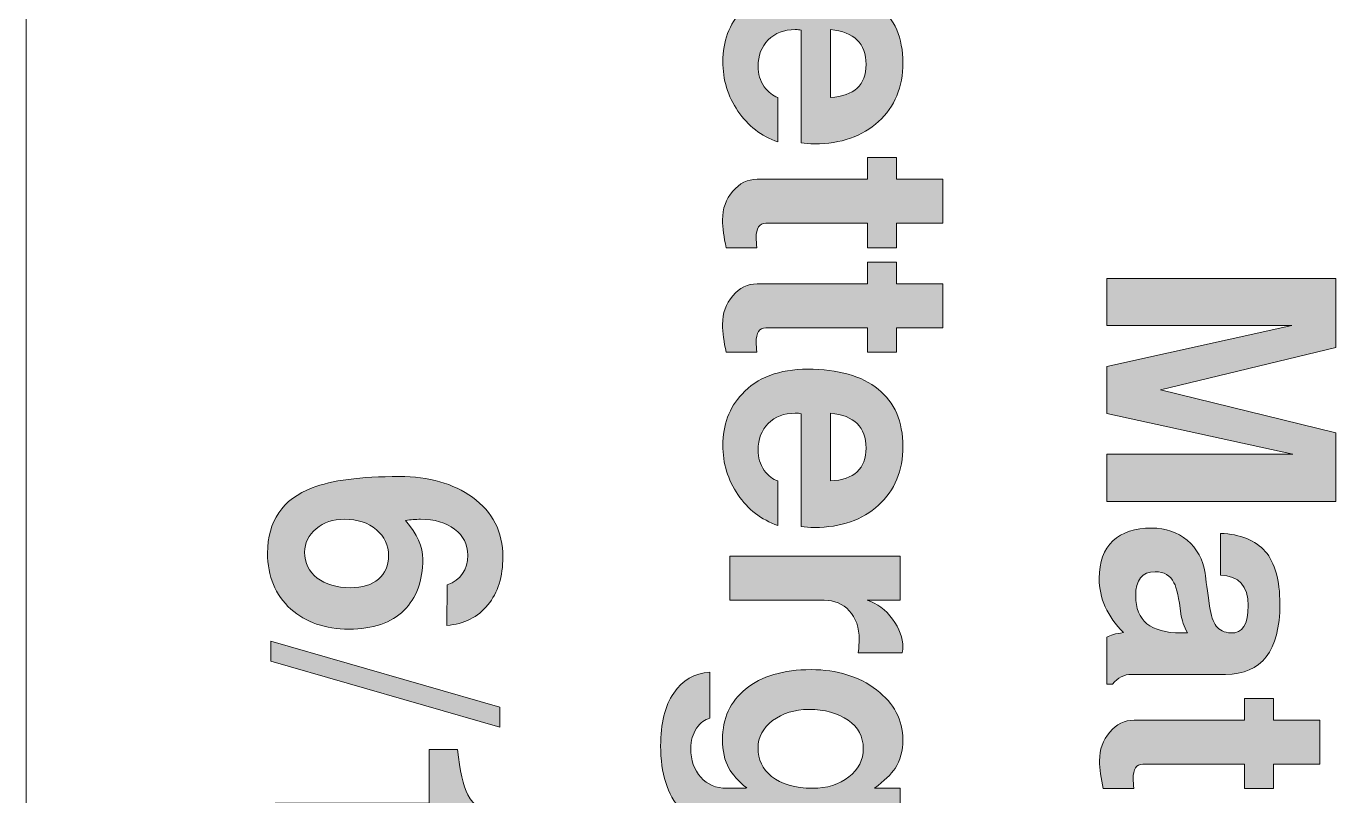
# Model space of a CAD drawing. Header units: inches. Extents: x 0.59 to 9.35, y -3.46 to -0.44.
# Drawn here: x 0.593 to 1.287, y -1.668 to -1.259 of the extents above; entities that cross this region are included whole.
import ezdxf

# ---------------------------------------------------------------- set-up
doc = ezdxf.new("R2010")
doc.units = ezdxf.units.IN
doc.header["$MEASUREMENT"] = 0
doc.layers.add('Layer 1', color=7, linetype='Continuous')

# ---------------------------------------------------------------- blocks, each defined once
blk = doc.blocks.new('block 28')
at = {"layer": 'Layer 1', "color": 7, "lineweight": 5, "true_color": 0xffffff}
blk.add_lwpolyline([(0.59254, -3.44961), (0.59254, -3.17421), (0.59254, -0.441)], dxfattribs=at)
blk = doc.blocks.new('block 26')
at = {"layer": 'Layer 1'}
blk.add_blockref('block 28', (0, 0), dxfattribs=at)
blk = doc.blocks.new('block 47')
at = {"layer": 'Layer 1', "true_color": 0xed1f24}
h = blk.add_hatch(color=240, dxfattribs=at)
h.dxf.hatch_style = 2
edge = h.paths.add_edge_path()
edge.add_spline(control_points=[(1.01078, -1.32136), (1.00811, -1.32136), (1.00572, -1.32119), (1.00361, -1.32086), (1.00361, -1.32086), (1.00361, -1.26102), (1.00361, -1.26102), (1.00294, -1.2608), (1.00189, -1.26069), (1.00045, -1.26069), (0.99455, -1.26069), (0.98981, -1.26251), (0.9862, -1.26613), (0.98258, -1.26977), (0.98078, -1.2745), (0.98078, -1.28034), (0.98078, -1.28419), (0.98189, -1.28777), (0.98411, -1.29107), (0.98622, -1.29405), (0.98861, -1.29592), (0.99128, -1.29669), (0.99128, -1.29669), (0.99128, -1.32035), (0.99128, -1.32035), (0.9825, -1.31724), (0.97544, -1.31177), (0.97011, -1.30393), (0.96478, -1.2961), (0.96211, -1.28735), (0.96211, -1.27769), (0.96211, -1.26691), (0.9655, -1.25785), (0.97228, -1.25052), (0.98039, -1.24174), (0.992, -1.23735), (1.00711, -1.23735), (1.02334, -1.23735), (1.03581, -1.24088), (1.04453, -1.24794), (1.05325, -1.25499), (1.05761, -1.26513), (1.05761, -1.27835), (1.05761, -1.29124), (1.0533, -1.30163), (1.0447, -1.30952), (1.03609, -1.31741), (1.02478, -1.32136), (1.01078, -1.32136)], knot_values=[0, 0, 0, 0, 1, 1, 1, 2, 2, 2, 3, 3, 3, 4, 4, 4, 5, 5, 5, 6, 6, 6, 7, 7, 7, 8, 8, 8, 9, 9, 9, 10, 10, 10, 11, 11, 11, 12, 12, 12, 13, 13, 13, 14, 14, 14, 15, 15, 15, 16, 16, 16, 16], degree=3, periodic=1)
edge = h.paths.add_edge_path()
edge.add_spline(control_points=[(1.01928, -1.29669), (1.03183, -1.29601), (1.03811, -1.29018), (1.03811, -1.2792), (1.03811, -1.26809), (1.03183, -1.26192), (1.01928, -1.26069), (1.01928, -1.26069), (1.01928, -1.29669), (1.01928, -1.29669)], knot_values=[0, 0, 0, 0, 1, 1, 1, 2, 2, 2, 3, 3, 3, 3], degree=3, periodic=1)
h = blk.add_hatch(color=240, dxfattribs=at)
h.dxf.hatch_style = 2
edge = h.paths.add_edge_path()
edge.add_spline(control_points=[(0.96395, -1.37653), (0.96261, -1.37108), (0.96195, -1.36614), (0.96195, -1.36169), (0.96195, -1.3558), (0.96375, -1.35075), (0.96736, -1.34652), (0.97097, -1.3423), (0.97528, -1.34019), (0.98028, -1.34019), (0.98028, -1.34019), (1.03878, -1.34019), (1.03878, -1.34019), (1.03878, -1.34019), (1.03878, -1.32869), (1.03878, -1.32869), (1.03878, -1.32869), (1.05428, -1.32869), (1.05428, -1.32869), (1.05428, -1.32869), (1.05428, -1.34019), (1.05428, -1.34019), (1.05428, -1.34019), (1.07878, -1.34019), (1.07878, -1.34019), (1.07878, -1.34019), (1.07878, -1.36353), (1.07878, -1.36353), (1.07878, -1.36353), (1.05428, -1.36353), (1.05428, -1.36353), (1.05428, -1.36353), (1.05428, -1.37653), (1.05428, -1.37653), (1.05428, -1.37653), (1.03878, -1.37653), (1.03878, -1.37653), (1.03878, -1.37653), (1.03878, -1.36353), (1.03878, -1.36353), (1.03878, -1.36353), (0.98494, -1.36353), (0.98494, -1.36353), (0.9815, -1.36353), (0.97978, -1.36614), (0.97978, -1.37136), (0.97989, -1.37258), (0.98, -1.3743), (0.98012, -1.37653), (0.98012, -1.37653), (0.96395, -1.37653), (0.96395, -1.37653)], knot_values=[0, 0, 0, 0, 1, 1, 1, 2, 2, 2, 3, 3, 3, 4, 4, 4, 5, 5, 5, 6, 6, 6, 7, 7, 7, 8, 8, 8, 9, 9, 9, 10, 10, 10, 11, 11, 11, 12, 12, 12, 13, 13, 13, 14, 14, 14, 15, 15, 15, 16, 16, 16, 17, 17, 17, 17], degree=3, periodic=1)
h = blk.add_hatch(color=240, dxfattribs=at)
h.dxf.hatch_style = 2
edge = h.paths.add_edge_path()
edge.add_spline(control_points=[(0.96395, -1.43202), (0.96261, -1.42657), (0.96195, -1.42163), (0.96195, -1.41719), (0.96195, -1.4113), (0.96375, -1.40624), (0.96736, -1.40202), (0.97097, -1.39779), (0.97528, -1.39568), (0.98028, -1.39568), (0.98028, -1.39568), (1.03878, -1.39568), (1.03878, -1.39568), (1.03878, -1.39568), (1.03878, -1.38419), (1.03878, -1.38419), (1.03878, -1.38419), (1.05428, -1.38419), (1.05428, -1.38419), (1.05428, -1.38419), (1.05428, -1.39568), (1.05428, -1.39568), (1.05428, -1.39568), (1.07878, -1.39568), (1.07878, -1.39568), (1.07878, -1.39568), (1.07878, -1.41902), (1.07878, -1.41902), (1.07878, -1.41902), (1.05428, -1.41902), (1.05428, -1.41902), (1.05428, -1.41902), (1.05428, -1.43202), (1.05428, -1.43202), (1.05428, -1.43202), (1.03878, -1.43202), (1.03878, -1.43202), (1.03878, -1.43202), (1.03878, -1.41902), (1.03878, -1.41902), (1.03878, -1.41902), (0.98494, -1.41902), (0.98494, -1.41902), (0.9815, -1.41902), (0.97978, -1.42163), (0.97978, -1.42685), (0.97989, -1.42807), (0.98, -1.4298), (0.98012, -1.43202), (0.98012, -1.43202), (0.96395, -1.43202), (0.96395, -1.43202)], knot_values=[0, 0, 0, 0, 1, 1, 1, 2, 2, 2, 3, 3, 3, 4, 4, 4, 5, 5, 5, 6, 6, 6, 7, 7, 7, 8, 8, 8, 9, 9, 9, 10, 10, 10, 11, 11, 11, 12, 12, 12, 13, 13, 13, 14, 14, 14, 15, 15, 15, 16, 16, 16, 17, 17, 17, 17], degree=3, periodic=1)
h = blk.add_hatch(color=240, dxfattribs=at)
h.dxf.hatch_style = 2
h.paths.add_polyline_path([(1.16578, -1.51119), (1.16578, -1.48619), (1.26444, -1.48619), (1.16578, -1.46453), (1.16578, -1.43952), (1.26394, -1.41785), (1.16578, -1.41785), (1.16578, -1.39286), (1.28728, -1.39286), (1.28728, -1.42944), (1.19426, -1.45201), (1.28728, -1.47483), (1.28728, -1.51119)])
h = blk.add_hatch(color=240, dxfattribs=at)
h.dxf.hatch_style = 2
edge = h.paths.add_edge_path()
edge.add_spline(control_points=[(1.01078, -1.52502), (1.00811, -1.52502), (1.00572, -1.52485), (1.00361, -1.52452), (1.00361, -1.52452), (1.00361, -1.46469), (1.00361, -1.46469), (1.00294, -1.46446), (1.00189, -1.46436), (1.00045, -1.46436), (0.99455, -1.46436), (0.98981, -1.46617), (0.9862, -1.4698), (0.98258, -1.47344), (0.98078, -1.47817), (0.98078, -1.48401), (0.98078, -1.48786), (0.98189, -1.49143), (0.98411, -1.49474), (0.98622, -1.49771), (0.98861, -1.49959), (0.99128, -1.50035), (0.99128, -1.50035), (0.99128, -1.52402), (0.99128, -1.52402), (0.9825, -1.52091), (0.97544, -1.51544), (0.97011, -1.5076), (0.96478, -1.49977), (0.96211, -1.49102), (0.96211, -1.48136), (0.96211, -1.47057), (0.9655, -1.46152), (0.97228, -1.45419), (0.98039, -1.44541), (0.992, -1.44102), (1.00711, -1.44102), (1.02334, -1.44102), (1.03581, -1.44455), (1.04453, -1.45161), (1.05325, -1.45866), (1.05761, -1.4688), (1.05761, -1.48202), (1.05761, -1.49491), (1.0533, -1.5053), (1.0447, -1.51319), (1.03609, -1.52108), (1.02478, -1.52502), (1.01078, -1.52502)], knot_values=[0, 0, 0, 0, 1, 1, 1, 2, 2, 2, 3, 3, 3, 4, 4, 4, 5, 5, 5, 6, 6, 6, 7, 7, 7, 8, 8, 8, 9, 9, 9, 10, 10, 10, 11, 11, 11, 12, 12, 12, 13, 13, 13, 14, 14, 14, 15, 15, 15, 16, 16, 16, 16], degree=3, periodic=1)
edge = h.paths.add_edge_path()
edge.add_spline(control_points=[(1.01928, -1.50035), (1.03183, -1.49968), (1.03811, -1.49385), (1.03811, -1.48286), (1.03811, -1.47175), (1.03183, -1.46559), (1.01928, -1.46436), (1.01928, -1.46436), (1.01928, -1.50035), (1.01928, -1.50035)], knot_values=[0, 0, 0, 0, 1, 1, 1, 2, 2, 2, 3, 3, 3, 3], degree=3, periodic=1)
h = blk.add_hatch(color=240, dxfattribs=at)
h.dxf.hatch_style = 2
edge = h.paths.add_edge_path()
edge.add_spline(control_points=[(1.16578, -1.60819), (1.16578, -1.60819), (1.16578, -1.58336), (1.16578, -1.58336), (1.16756, -1.58225), (1.1705, -1.58141), (1.17461, -1.58086), (1.16606, -1.5723), (1.16178, -1.56269), (1.16178, -1.55202), (1.16178, -1.54336), (1.1642, -1.53674), (1.16903, -1.53219), (1.17386, -1.52764), (1.18072, -1.52536), (1.18961, -1.52536), (1.19695, -1.52536), (1.20322, -1.52753), (1.20844, -1.53186), (1.21366, -1.53619), (1.21683, -1.54203), (1.21794, -1.54936), (1.21839, -1.5528), (1.21916, -1.55863), (1.22028, -1.56686), (1.22106, -1.57174), (1.22225, -1.57528), (1.22386, -1.57744), (1.22547, -1.57961), (1.22805, -1.5808), (1.23161, -1.58103), (1.23772, -1.58136), (1.24078, -1.57652), (1.24078, -1.56652), (1.24078, -1.55608), (1.23589, -1.55069), (1.22611, -1.55036), (1.22611, -1.55036), (1.22611, -1.52819), (1.22611, -1.52819), (1.23678, -1.52863), (1.2447, -1.53183), (1.24986, -1.53777), (1.25503, -1.54371), (1.25761, -1.55303), (1.25761, -1.56569), (1.25761, -1.59058), (1.248, -1.60303), (1.22878, -1.60303), (1.22878, -1.60303), (1.17895, -1.60303), (1.17895, -1.60303), (1.17506, -1.60303), (1.17166, -1.60474), (1.16878, -1.60819), (1.16878, -1.60819), (1.16578, -1.60819), (1.16578, -1.60819)], knot_values=[0, 0, 0, 0, 1, 1, 1, 2, 2, 2, 3, 3, 3, 4, 4, 4, 5, 5, 5, 6, 6, 6, 7, 7, 7, 8, 8, 8, 9, 9, 9, 10, 10, 10, 11, 11, 11, 12, 12, 12, 13, 13, 13, 14, 14, 14, 15, 15, 15, 16, 16, 16, 17, 17, 17, 18, 18, 18, 19, 19, 19, 19], degree=3, periodic=1)
edge = h.paths.add_edge_path()
edge.add_spline(control_points=[(1.20511, -1.58103), (1.20511, -1.58103), (1.20861, -1.58103), (1.20861, -1.58103), (1.20672, -1.57767), (1.20555, -1.57427), (1.20511, -1.57081), (1.20411, -1.56265), (1.20289, -1.55718), (1.20144, -1.55439), (1.19955, -1.55048), (1.19622, -1.54852), (1.19145, -1.54852), (1.18456, -1.54852), (1.18111, -1.55282), (1.18111, -1.56142), (1.18111, -1.57449), (1.18911, -1.58103), (1.20511, -1.58103)], knot_values=[0, 0, 0, 0, 1, 1, 1, 2, 2, 2, 3, 3, 3, 4, 4, 4, 5, 5, 5, 6, 6, 6, 6], degree=3, periodic=1)
h = blk.add_hatch(color=240, dxfattribs=at)
h.dxf.hatch_style = 2
edge = h.paths.add_edge_path()
edge.add_spline(control_points=[(1.03395, -1.59152), (1.03428, -1.58841), (1.03444, -1.58613), (1.03444, -1.58469), (1.03444, -1.57813), (1.03269, -1.57299), (1.0292, -1.56927), (1.0257, -1.56554), (1.02128, -1.56369), (1.01594, -1.56369), (1.01594, -1.56369), (0.96578, -1.56369), (0.96578, -1.56369), (0.96578, -1.56369), (0.96578, -1.54035), (0.96578, -1.54035), (0.96578, -1.54035), (1.05611, -1.54035), (1.05611, -1.54035), (1.05611, -1.54035), (1.05611, -1.56369), (1.05611, -1.56369), (1.05611, -1.56369), (1.03861, -1.56369), (1.03861, -1.56369), (1.04395, -1.56536), (1.04845, -1.56868), (1.05211, -1.57368), (1.05578, -1.57869), (1.05761, -1.58369), (1.05761, -1.58868), (1.05761, -1.58924), (1.0575, -1.59019), (1.05728, -1.59152), (1.05728, -1.59152), (1.03395, -1.59152), (1.03395, -1.59152)], knot_values=[0, 0, 0, 0, 1, 1, 1, 2, 2, 2, 3, 3, 3, 4, 4, 4, 5, 5, 5, 6, 6, 6, 7, 7, 7, 8, 8, 8, 9, 9, 9, 10, 10, 10, 11, 11, 11, 12, 12, 12, 12], degree=3, periodic=1)
h = blk.add_hatch(color=240, dxfattribs=at)
h.dxf.hatch_style = 2
edge = h.paths.add_edge_path()
edge.add_spline(control_points=[(0.96244, -1.68502), (0.95344, -1.68502), (0.94589, -1.68163), (0.93978, -1.67485), (0.93267, -1.66697), (0.92911, -1.65569), (0.92911, -1.64102), (0.92911, -1.62913), (0.93142, -1.61977), (0.93603, -1.61294), (0.94064, -1.6061), (0.94706, -1.60241), (0.95528, -1.60185), (0.95528, -1.60185), (0.95528, -1.62632), (0.95528, -1.62632), (0.95261, -1.62688), (0.95026, -1.62866), (0.94819, -1.63168), (0.94614, -1.6347), (0.94512, -1.63827), (0.94512, -1.6424), (0.94512, -1.64866), (0.94687, -1.65374), (0.95036, -1.65765), (0.95386, -1.66157), (0.9585, -1.66352), (0.96428, -1.66352), (0.97028, -1.66352), (0.97378, -1.66346), (0.97478, -1.66335), (0.97022, -1.65967), (0.96705, -1.65614), (0.96528, -1.6528), (0.96306, -1.64878), (0.96195, -1.64369), (0.96195, -1.63755), (0.96195, -1.62638), (0.966, -1.61749), (0.97411, -1.61091), (0.98256, -1.60398), (0.99417, -1.60052), (1.00895, -1.60052), (1.02273, -1.60052), (1.03428, -1.60409), (1.04361, -1.61124), (1.05294, -1.61839), (1.05761, -1.62722), (1.05761, -1.63772), (1.05761, -1.64364), (1.05622, -1.64872), (1.05345, -1.65297), (1.05134, -1.65609), (1.04772, -1.65961), (1.04262, -1.66352), (1.04262, -1.66352), (1.05611, -1.66352), (1.05611, -1.66352), (1.05611, -1.66352), (1.05611, -1.68502), (1.05611, -1.68502), (1.05611, -1.68502), (0.96244, -1.68502), (0.96244, -1.68502)], knot_values=[0, 0, 0, 0, 1, 1, 1, 2, 2, 2, 3, 3, 3, 4, 4, 4, 5, 5, 5, 6, 6, 6, 7, 7, 7, 8, 8, 8, 9, 9, 9, 10, 10, 10, 11, 11, 11, 12, 12, 12, 13, 13, 13, 14, 14, 14, 15, 15, 15, 16, 16, 16, 17, 17, 17, 18, 18, 18, 19, 19, 19, 20, 20, 20, 21, 21, 21, 21], degree=3, periodic=1)
edge = h.paths.add_edge_path()
edge.add_spline(control_points=[(1.00961, -1.66352), (1.01739, -1.66352), (1.02384, -1.66152), (1.02894, -1.65752), (1.03406, -1.65352), (1.03661, -1.64846), (1.03661, -1.64235), (1.03661, -1.63613), (1.03392, -1.63113), (1.02853, -1.62735), (1.02314, -1.62358), (1.01622, -1.62168), (1.00778, -1.62168), (1.00012, -1.62168), (0.99369, -1.62366), (0.98853, -1.6276), (0.98336, -1.63154), (0.98078, -1.63635), (0.98078, -1.64202), (0.98078, -1.64824), (0.98317, -1.65329), (0.98795, -1.65719), (0.99317, -1.6614), (1.00039, -1.66352), (1.00961, -1.66352)], knot_values=[0, 0, 0, 0, 1, 1, 1, 2, 2, 2, 3, 3, 3, 4, 4, 4, 5, 5, 5, 6, 6, 6, 7, 7, 7, 8, 8, 8, 8], degree=3, periodic=1)
h = blk.add_hatch(color=240, dxfattribs=at)
h.dxf.hatch_style = 2
edge = h.paths.add_edge_path()
edge.add_spline(control_points=[(1.16395, -1.66369), (1.16261, -1.65824), (1.16195, -1.6533), (1.16195, -1.64886), (1.16195, -1.64296), (1.16375, -1.63791), (1.16736, -1.63369), (1.17097, -1.62946), (1.17528, -1.62735), (1.18028, -1.62735), (1.18028, -1.62735), (1.23878, -1.62735), (1.23878, -1.62735), (1.23878, -1.62735), (1.23878, -1.61586), (1.23878, -1.61586), (1.23878, -1.61586), (1.25428, -1.61586), (1.25428, -1.61586), (1.25428, -1.61586), (1.25428, -1.62735), (1.25428, -1.62735), (1.25428, -1.62735), (1.27878, -1.62735), (1.27878, -1.62735), (1.27878, -1.62735), (1.27878, -1.65069), (1.27878, -1.65069), (1.27878, -1.65069), (1.25428, -1.65069), (1.25428, -1.65069), (1.25428, -1.65069), (1.25428, -1.66369), (1.25428, -1.66369), (1.25428, -1.66369), (1.23878, -1.66369), (1.23878, -1.66369), (1.23878, -1.66369), (1.23878, -1.65069), (1.23878, -1.65069), (1.23878, -1.65069), (1.18494, -1.65069), (1.18494, -1.65069), (1.1815, -1.65069), (1.17978, -1.6533), (1.17978, -1.65852), (1.17989, -1.65974), (1.18, -1.66147), (1.18011, -1.66369), (1.18011, -1.66369), (1.16395, -1.66369), (1.16395, -1.66369)], knot_values=[0, 0, 0, 0, 1, 1, 1, 2, 2, 2, 3, 3, 3, 4, 4, 4, 5, 5, 5, 6, 6, 6, 7, 7, 7, 8, 8, 8, 9, 9, 9, 10, 10, 10, 11, 11, 11, 12, 12, 12, 13, 13, 13, 14, 14, 14, 15, 15, 15, 16, 16, 16, 17, 17, 17, 17], degree=3, periodic=1)
at = {"layer": 'Layer 1', "lineweight": 0}
blk.add_lwpolyline([(1.16578, -1.51119), (1.16578, -1.48619), (1.26444, -1.48619), (1.16578, -1.46453), (1.16578, -1.43952), (1.26394, -1.41785), (1.16578, -1.41785), (1.16578, -1.39286), (1.28728, -1.39286), (1.28728, -1.42944), (1.19426, -1.45201), (1.28728, -1.47483), (1.28728, -1.51119), (1.16578, -1.51119)], dxfattribs=at)
for points, knots in [([(1.01078, -1.32136), (1.00811, -1.32136), (1.00572, -1.32119), (1.00361, -1.32086), (1.00361, -1.32086), (1.00361, -1.26102), (1.00361, -1.26102), (1.00294, -1.2608), (1.00189, -1.26069), (1.00045, -1.26069), (0.99455, -1.26069), (0.98981, -1.26251), (0.9862, -1.26613), (0.98258, -1.26977), (0.98078, -1.2745), (0.98078, -1.28034), (0.98078, -1.28419), (0.98189, -1.28777), (0.98411, -1.29107), (0.98622, -1.29405), (0.98861, -1.29592), (0.99128, -1.29669), (0.99128, -1.29669), (0.99128, -1.32035), (0.99128, -1.32035), (0.9825, -1.31724), (0.97544, -1.31177), (0.97011, -1.30393), (0.96478, -1.2961), (0.96211, -1.28735), (0.96211, -1.27769), (0.96211, -1.26691), (0.9655, -1.25785), (0.97228, -1.25052), (0.98039, -1.24174), (0.992, -1.23735), (1.00711, -1.23735), (1.02334, -1.23735), (1.03581, -1.24088), (1.04453, -1.24794), (1.05325, -1.25499), (1.05761, -1.26513), (1.05761, -1.27835), (1.05761, -1.29124), (1.0533, -1.30163), (1.0447, -1.30952), (1.03609, -1.31741), (1.02478, -1.32136), (1.01078, -1.32136)], [0, 0, 0, 0, 1, 1, 1, 2, 2, 2, 3, 3, 3, 4, 4, 4, 5, 5, 5, 6, 6, 6, 7, 7, 7, 8, 8, 8, 9, 9, 9, 10, 10, 10, 11, 11, 11, 12, 12, 12, 13, 13, 13, 14, 14, 14, 15, 15, 15, 16, 16, 16, 16]), ([(1.01928, -1.29669), (1.03183, -1.29601), (1.03811, -1.29018), (1.03811, -1.2792), (1.03811, -1.26809), (1.03183, -1.26192), (1.01928, -1.26069), (1.01928, -1.26069), (1.01928, -1.29669), (1.01928, -1.29669)], [0, 0, 0, 0, 1, 1, 1, 2, 2, 2, 3, 3, 3, 3]), ([(0.96395, -1.37653), (0.96261, -1.37108), (0.96195, -1.36614), (0.96195, -1.36169), (0.96195, -1.3558), (0.96375, -1.35075), (0.96736, -1.34652), (0.97097, -1.3423), (0.97528, -1.34019), (0.98028, -1.34019), (0.98028, -1.34019), (1.03878, -1.34019), (1.03878, -1.34019), (1.03878, -1.34019), (1.03878, -1.32869), (1.03878, -1.32869), (1.03878, -1.32869), (1.05428, -1.32869), (1.05428, -1.32869), (1.05428, -1.32869), (1.05428, -1.34019), (1.05428, -1.34019), (1.05428, -1.34019), (1.07878, -1.34019), (1.07878, -1.34019), (1.07878, -1.34019), (1.07878, -1.36353), (1.07878, -1.36353), (1.07878, -1.36353), (1.05428, -1.36353), (1.05428, -1.36353), (1.05428, -1.36353), (1.05428, -1.37653), (1.05428, -1.37653), (1.05428, -1.37653), (1.03878, -1.37653), (1.03878, -1.37653), (1.03878, -1.37653), (1.03878, -1.36353), (1.03878, -1.36353), (1.03878, -1.36353), (0.98494, -1.36353), (0.98494, -1.36353), (0.9815, -1.36353), (0.97978, -1.36614), (0.97978, -1.37136), (0.97989, -1.37258), (0.98, -1.3743), (0.98012, -1.37653), (0.98012, -1.37653), (0.96395, -1.37653), (0.96395, -1.37653)], [0, 0, 0, 0, 1, 1, 1, 2, 2, 2, 3, 3, 3, 4, 4, 4, 5, 5, 5, 6, 6, 6, 7, 7, 7, 8, 8, 8, 9, 9, 9, 10, 10, 10, 11, 11, 11, 12, 12, 12, 13, 13, 13, 14, 14, 14, 15, 15, 15, 16, 16, 16, 17, 17, 17, 17]), ([(0.96395, -1.43202), (0.96261, -1.42657), (0.96195, -1.42163), (0.96195, -1.41719), (0.96195, -1.4113), (0.96375, -1.40624), (0.96736, -1.40202), (0.97097, -1.39779), (0.97528, -1.39568), (0.98028, -1.39568), (0.98028, -1.39568), (1.03878, -1.39568), (1.03878, -1.39568), (1.03878, -1.39568), (1.03878, -1.38419), (1.03878, -1.38419), (1.03878, -1.38419), (1.05428, -1.38419), (1.05428, -1.38419), (1.05428, -1.38419), (1.05428, -1.39568), (1.05428, -1.39568), (1.05428, -1.39568), (1.07878, -1.39568), (1.07878, -1.39568), (1.07878, -1.39568), (1.07878, -1.41902), (1.07878, -1.41902), (1.07878, -1.41902), (1.05428, -1.41902), (1.05428, -1.41902), (1.05428, -1.41902), (1.05428, -1.43202), (1.05428, -1.43202), (1.05428, -1.43202), (1.03878, -1.43202), (1.03878, -1.43202), (1.03878, -1.43202), (1.03878, -1.41902), (1.03878, -1.41902), (1.03878, -1.41902), (0.98494, -1.41902), (0.98494, -1.41902), (0.9815, -1.41902), (0.97978, -1.42163), (0.97978, -1.42685), (0.97989, -1.42807), (0.98, -1.4298), (0.98012, -1.43202), (0.98012, -1.43202), (0.96395, -1.43202), (0.96395, -1.43202)], [0, 0, 0, 0, 1, 1, 1, 2, 2, 2, 3, 3, 3, 4, 4, 4, 5, 5, 5, 6, 6, 6, 7, 7, 7, 8, 8, 8, 9, 9, 9, 10, 10, 10, 11, 11, 11, 12, 12, 12, 13, 13, 13, 14, 14, 14, 15, 15, 15, 16, 16, 16, 17, 17, 17, 17]), ([(1.01078, -1.52502), (1.00811, -1.52502), (1.00572, -1.52485), (1.00361, -1.52452), (1.00361, -1.52452), (1.00361, -1.46469), (1.00361, -1.46469), (1.00294, -1.46446), (1.00189, -1.46436), (1.00045, -1.46436), (0.99455, -1.46436), (0.98981, -1.46617), (0.9862, -1.4698), (0.98258, -1.47344), (0.98078, -1.47817), (0.98078, -1.48401), (0.98078, -1.48786), (0.98189, -1.49143), (0.98411, -1.49474), (0.98622, -1.49771), (0.98861, -1.49959), (0.99128, -1.50035), (0.99128, -1.50035), (0.99128, -1.52402), (0.99128, -1.52402), (0.9825, -1.52091), (0.97544, -1.51544), (0.97011, -1.5076), (0.96478, -1.49977), (0.96211, -1.49102), (0.96211, -1.48136), (0.96211, -1.47057), (0.9655, -1.46152), (0.97228, -1.45419), (0.98039, -1.44541), (0.992, -1.44102), (1.00711, -1.44102), (1.02334, -1.44102), (1.03581, -1.44455), (1.04453, -1.45161), (1.05325, -1.45866), (1.05761, -1.4688), (1.05761, -1.48202), (1.05761, -1.49491), (1.0533, -1.5053), (1.0447, -1.51319), (1.03609, -1.52108), (1.02478, -1.52502), (1.01078, -1.52502)], [0, 0, 0, 0, 1, 1, 1, 2, 2, 2, 3, 3, 3, 4, 4, 4, 5, 5, 5, 6, 6, 6, 7, 7, 7, 8, 8, 8, 9, 9, 9, 10, 10, 10, 11, 11, 11, 12, 12, 12, 13, 13, 13, 14, 14, 14, 15, 15, 15, 16, 16, 16, 16]), ([(1.01928, -1.50035), (1.03183, -1.49968), (1.03811, -1.49385), (1.03811, -1.48286), (1.03811, -1.47175), (1.03183, -1.46559), (1.01928, -1.46436), (1.01928, -1.46436), (1.01928, -1.50035), (1.01928, -1.50035)], [0, 0, 0, 0, 1, 1, 1, 2, 2, 2, 3, 3, 3, 3]), ([(1.16578, -1.60819), (1.16578, -1.60819), (1.16578, -1.58336), (1.16578, -1.58336), (1.16756, -1.58225), (1.1705, -1.58141), (1.17461, -1.58086), (1.16606, -1.5723), (1.16178, -1.56269), (1.16178, -1.55202), (1.16178, -1.54336), (1.1642, -1.53674), (1.16903, -1.53219), (1.17386, -1.52764), (1.18072, -1.52536), (1.18961, -1.52536), (1.19695, -1.52536), (1.20322, -1.52753), (1.20844, -1.53186), (1.21366, -1.53619), (1.21683, -1.54203), (1.21794, -1.54936), (1.21839, -1.5528), (1.21916, -1.55863), (1.22028, -1.56686), (1.22106, -1.57174), (1.22225, -1.57528), (1.22386, -1.57744), (1.22547, -1.57961), (1.22805, -1.5808), (1.23161, -1.58103), (1.23772, -1.58136), (1.24078, -1.57652), (1.24078, -1.56652), (1.24078, -1.55608), (1.23589, -1.55069), (1.22611, -1.55036), (1.22611, -1.55036), (1.22611, -1.52819), (1.22611, -1.52819), (1.23678, -1.52863), (1.2447, -1.53183), (1.24986, -1.53777), (1.25503, -1.54371), (1.25761, -1.55303), (1.25761, -1.56569), (1.25761, -1.59058), (1.248, -1.60303), (1.22878, -1.60303), (1.22878, -1.60303), (1.17895, -1.60303), (1.17895, -1.60303), (1.17506, -1.60303), (1.17166, -1.60474), (1.16878, -1.60819), (1.16878, -1.60819), (1.16578, -1.60819), (1.16578, -1.60819)], [0, 0, 0, 0, 1, 1, 1, 2, 2, 2, 3, 3, 3, 4, 4, 4, 5, 5, 5, 6, 6, 6, 7, 7, 7, 8, 8, 8, 9, 9, 9, 10, 10, 10, 11, 11, 11, 12, 12, 12, 13, 13, 13, 14, 14, 14, 15, 15, 15, 16, 16, 16, 17, 17, 17, 18, 18, 18, 19, 19, 19, 19]), ([(1.03395, -1.59152), (1.03428, -1.58841), (1.03444, -1.58613), (1.03444, -1.58469), (1.03444, -1.57813), (1.03269, -1.57299), (1.0292, -1.56927), (1.0257, -1.56554), (1.02128, -1.56369), (1.01594, -1.56369), (1.01594, -1.56369), (0.96578, -1.56369), (0.96578, -1.56369), (0.96578, -1.56369), (0.96578, -1.54035), (0.96578, -1.54035), (0.96578, -1.54035), (1.05611, -1.54035), (1.05611, -1.54035), (1.05611, -1.54035), (1.05611, -1.56369), (1.05611, -1.56369), (1.05611, -1.56369), (1.03861, -1.56369), (1.03861, -1.56369), (1.04395, -1.56536), (1.04845, -1.56868), (1.05211, -1.57368), (1.05578, -1.57869), (1.05761, -1.58369), (1.05761, -1.58868), (1.05761, -1.58924), (1.0575, -1.59019), (1.05728, -1.59152), (1.05728, -1.59152), (1.03395, -1.59152), (1.03395, -1.59152)], [0, 0, 0, 0, 1, 1, 1, 2, 2, 2, 3, 3, 3, 4, 4, 4, 5, 5, 5, 6, 6, 6, 7, 7, 7, 8, 8, 8, 9, 9, 9, 10, 10, 10, 11, 11, 11, 12, 12, 12, 12]), ([(1.20511, -1.58103), (1.20511, -1.58103), (1.20861, -1.58103), (1.20861, -1.58103), (1.20672, -1.57767), (1.20555, -1.57427), (1.20511, -1.57081), (1.20411, -1.56265), (1.20289, -1.55718), (1.20144, -1.55439), (1.19955, -1.55048), (1.19622, -1.54852), (1.19145, -1.54852), (1.18456, -1.54852), (1.18111, -1.55282), (1.18111, -1.56142), (1.18111, -1.57449), (1.18911, -1.58103), (1.20511, -1.58103)], [0, 0, 0, 0, 1, 1, 1, 2, 2, 2, 3, 3, 3, 4, 4, 4, 5, 5, 5, 6, 6, 6, 6]), ([(0.96244, -1.68502), (0.95344, -1.68502), (0.94589, -1.68163), (0.93978, -1.67485), (0.93267, -1.66697), (0.92911, -1.65569), (0.92911, -1.64102), (0.92911, -1.62913), (0.93142, -1.61977), (0.93603, -1.61294), (0.94064, -1.6061), (0.94706, -1.60241), (0.95528, -1.60185), (0.95528, -1.60185), (0.95528, -1.62632), (0.95528, -1.62632), (0.95261, -1.62688), (0.95026, -1.62866), (0.94819, -1.63168), (0.94614, -1.6347), (0.94512, -1.63827), (0.94512, -1.6424), (0.94512, -1.64866), (0.94687, -1.65374), (0.95036, -1.65765), (0.95386, -1.66157), (0.9585, -1.66352), (0.96428, -1.66352), (0.97028, -1.66352), (0.97378, -1.66346), (0.97478, -1.66335), (0.97022, -1.65967), (0.96705, -1.65614), (0.96528, -1.6528), (0.96306, -1.64878), (0.96195, -1.64369), (0.96195, -1.63755), (0.96195, -1.62638), (0.966, -1.61749), (0.97411, -1.61091), (0.98256, -1.60398), (0.99417, -1.60052), (1.00895, -1.60052), (1.02273, -1.60052), (1.03428, -1.60409), (1.04361, -1.61124), (1.05294, -1.61839), (1.05761, -1.62722), (1.05761, -1.63772), (1.05761, -1.64364), (1.05622, -1.64872), (1.05345, -1.65297), (1.05134, -1.65609), (1.04772, -1.65961), (1.04262, -1.66352), (1.04262, -1.66352), (1.05611, -1.66352), (1.05611, -1.66352), (1.05611, -1.66352), (1.05611, -1.68502), (1.05611, -1.68502), (1.05611, -1.68502), (0.96244, -1.68502), (0.96244, -1.68502)], [0, 0, 0, 0, 1, 1, 1, 2, 2, 2, 3, 3, 3, 4, 4, 4, 5, 5, 5, 6, 6, 6, 7, 7, 7, 8, 8, 8, 9, 9, 9, 10, 10, 10, 11, 11, 11, 12, 12, 12, 13, 13, 13, 14, 14, 14, 15, 15, 15, 16, 16, 16, 17, 17, 17, 18, 18, 18, 19, 19, 19, 20, 20, 20, 21, 21, 21, 21]), ([(1.16395, -1.66369), (1.16261, -1.65824), (1.16195, -1.6533), (1.16195, -1.64886), (1.16195, -1.64296), (1.16375, -1.63791), (1.16736, -1.63369), (1.17097, -1.62946), (1.17528, -1.62735), (1.18028, -1.62735), (1.18028, -1.62735), (1.23878, -1.62735), (1.23878, -1.62735), (1.23878, -1.62735), (1.23878, -1.61586), (1.23878, -1.61586), (1.23878, -1.61586), (1.25428, -1.61586), (1.25428, -1.61586), (1.25428, -1.61586), (1.25428, -1.62735), (1.25428, -1.62735), (1.25428, -1.62735), (1.27878, -1.62735), (1.27878, -1.62735), (1.27878, -1.62735), (1.27878, -1.65069), (1.27878, -1.65069), (1.27878, -1.65069), (1.25428, -1.65069), (1.25428, -1.65069), (1.25428, -1.65069), (1.25428, -1.66369), (1.25428, -1.66369), (1.25428, -1.66369), (1.23878, -1.66369), (1.23878, -1.66369), (1.23878, -1.66369), (1.23878, -1.65069), (1.23878, -1.65069), (1.23878, -1.65069), (1.18494, -1.65069), (1.18494, -1.65069), (1.1815, -1.65069), (1.17978, -1.6533), (1.17978, -1.65852), (1.17989, -1.65974), (1.18, -1.66147), (1.18011, -1.66369), (1.18011, -1.66369), (1.16395, -1.66369), (1.16395, -1.66369)], [0, 0, 0, 0, 1, 1, 1, 2, 2, 2, 3, 3, 3, 4, 4, 4, 5, 5, 5, 6, 6, 6, 7, 7, 7, 8, 8, 8, 9, 9, 9, 10, 10, 10, 11, 11, 11, 12, 12, 12, 13, 13, 13, 14, 14, 14, 15, 15, 15, 16, 16, 16, 17, 17, 17, 17]), ([(1.00961, -1.66352), (1.01739, -1.66352), (1.02384, -1.66152), (1.02894, -1.65752), (1.03406, -1.65352), (1.03661, -1.64846), (1.03661, -1.64235), (1.03661, -1.63613), (1.03392, -1.63113), (1.02853, -1.62735), (1.02314, -1.62358), (1.01622, -1.62168), (1.00778, -1.62168), (1.00012, -1.62168), (0.99369, -1.62366), (0.98853, -1.6276), (0.98336, -1.63154), (0.98078, -1.63635), (0.98078, -1.64202), (0.98078, -1.64824), (0.98317, -1.65329), (0.98795, -1.65719), (0.99317, -1.6614), (1.00039, -1.66352), (1.00961, -1.66352)], [0, 0, 0, 0, 1, 1, 1, 2, 2, 2, 3, 3, 3, 4, 4, 4, 5, 5, 5, 6, 6, 6, 7, 7, 7, 8, 8, 8, 8])]:
    blk.add_open_spline(points, degree=3, knots=knots, dxfattribs=at)
blk = doc.blocks.new('block 49')
at = {"layer": 'Layer 1', "true_color": 0xed1f24}
h = blk.add_hatch(color=240, dxfattribs=at)
h.dxf.hatch_style = 2
edge = h.paths.add_edge_path()
edge.add_spline(control_points=[(0.76375, -1.57901), (0.7512, -1.57901), (0.74092, -1.57545), (0.73292, -1.56835), (0.7247, -1.5609), (0.72059, -1.55101), (0.72059, -1.53868), (0.72059, -1.52168), (0.72847, -1.51013), (0.74426, -1.50401), (0.75448, -1.50001), (0.76986, -1.49801), (0.79043, -1.49801), (0.8062, -1.49801), (0.81915, -1.50168), (0.82926, -1.50901), (0.84003, -1.51679), (0.84543, -1.52734), (0.84543, -1.54068), (0.84543, -1.55112), (0.84277, -1.55962), (0.83746, -1.56618), (0.83215, -1.57273), (0.82492, -1.57635), (0.81576, -1.57701), (0.81576, -1.57701), (0.81592, -1.55551), (0.81592, -1.55551), (0.82314, -1.55285), (0.82676, -1.54757), (0.82676, -1.53968), (0.82676, -1.53401), (0.82445, -1.52943), (0.81984, -1.52593), (0.81523, -1.52243), (0.8092, -1.52068), (0.80176, -1.52068), (0.7992, -1.52068), (0.79653, -1.5209), (0.79376, -1.52135), (0.79987, -1.52846), (0.80292, -1.53529), (0.80292, -1.54184), (0.80292, -1.5534), (0.79959, -1.56249), (0.79292, -1.5691), (0.78625, -1.5757), (0.77653, -1.57901), (0.76375, -1.57901)], knot_values=[0, 0, 0, 0, 1, 1, 1, 2, 2, 2, 3, 3, 3, 4, 4, 4, 5, 5, 5, 6, 6, 6, 7, 7, 7, 8, 8, 8, 9, 9, 9, 10, 10, 10, 11, 11, 11, 12, 12, 12, 13, 13, 13, 14, 14, 14, 15, 15, 15, 16, 16, 16, 16], degree=3, periodic=1)
edge = h.paths.add_edge_path()
edge.add_spline(control_points=[(0.76442, -1.55701), (0.77087, -1.55701), (0.77587, -1.55549), (0.77943, -1.55247), (0.78298, -1.54945), (0.78476, -1.54529), (0.78476, -1.54001), (0.78476, -1.5345), (0.78261, -1.5299), (0.77834, -1.52621), (0.77406, -1.52252), (0.76836, -1.52068), (0.76126, -1.52068), (0.75536, -1.52068), (0.75039, -1.52236), (0.74634, -1.52572), (0.74228, -1.52907), (0.74025, -1.53323), (0.74025, -1.53819), (0.74025, -1.54391), (0.74248, -1.54848), (0.74692, -1.55189), (0.75136, -1.5553), (0.7572, -1.55701), (0.76442, -1.55701)], knot_values=[0, 0, 0, 0, 1, 1, 1, 2, 2, 2, 3, 3, 3, 4, 4, 4, 5, 5, 5, 6, 6, 6, 7, 7, 7, 8, 8, 8, 8], degree=3, periodic=1)
h = blk.add_hatch(color=240, dxfattribs=at)
h.dxf.hatch_style = 2
h.paths.add_polyline_path([(0.84376, -1.63101), (0.72226, -1.59602), (0.72226, -1.58544), (0.84376, -1.62044)])
h = blk.add_hatch(color=240, dxfattribs=at)
h.dxf.hatch_style = 2
edge = h.paths.add_edge_path()
edge.add_spline(control_points=[(0.72459, -1.69468), (0.72459, -1.69468), (0.72459, -1.67135), (0.72459, -1.67135), (0.72459, -1.67135), (0.80625, -1.67135), (0.80625, -1.67135), (0.80625, -1.67135), (0.80625, -1.64301), (0.80625, -1.64301), (0.80625, -1.64301), (0.82142, -1.64301), (0.82142, -1.64301), (0.82253, -1.65423), (0.82431, -1.66223), (0.82676, -1.66701), (0.82975, -1.67257), (0.83509, -1.67685), (0.84275, -1.67984), (0.84275, -1.67984), (0.84275, -1.69468), (0.84275, -1.69468), (0.84275, -1.69468), (0.72459, -1.69468), (0.72459, -1.69468)], knot_values=[0, 0, 0, 0, 1, 1, 1, 2, 2, 2, 3, 3, 3, 4, 4, 4, 5, 5, 5, 6, 6, 6, 7, 7, 7, 8, 8, 8, 8], degree=3, periodic=1)
h = blk.add_hatch(color=240, dxfattribs=at)
h.dxf.hatch_style = 2
edge = h.paths.add_edge_path()
edge.add_spline(control_points=[(0.82492, -1.81218), (0.80026, -1.79241), (0.77748, -1.7799), (0.75659, -1.77469), (0.74814, -1.77257), (0.73747, -1.7709), (0.72459, -1.76968), (0.72459, -1.76968), (0.72459, -1.74585), (0.72459, -1.74585), (0.74903, -1.74996), (0.76684, -1.75449), (0.77801, -1.75943), (0.78917, -1.76438), (0.80376, -1.77368), (0.82176, -1.78735), (0.82176, -1.78735), (0.82176, -1.72902), (0.82176, -1.72902), (0.82176, -1.72902), (0.84275, -1.72902), (0.84275, -1.72902), (0.84275, -1.72902), (0.84275, -1.81218), (0.84275, -1.81218), (0.84275, -1.81218), (0.82492, -1.81218), (0.82492, -1.81218)], knot_values=[0, 0, 0, 0, 1, 1, 1, 2, 2, 2, 3, 3, 3, 4, 4, 4, 5, 5, 5, 6, 6, 6, 7, 7, 7, 8, 8, 8, 9, 9, 9, 9], degree=3, periodic=1)
h = blk.add_hatch(color=240, dxfattribs=at)
h.dxf.hatch_style = 2
h.paths.add_polyline_path([(0.84376, -1.86268), (0.72226, -1.82768), (0.72226, -1.8171), (0.84376, -1.85211)])
h = blk.add_hatch(color=240, dxfattribs=at)
h.dxf.hatch_style = 2
edge = h.paths.add_edge_path()
edge.add_spline(control_points=[(0.72459, -1.92634), (0.72459, -1.92634), (0.72459, -1.90302), (0.72459, -1.90302), (0.72459, -1.90302), (0.80625, -1.90302), (0.80625, -1.90302), (0.80625, -1.90302), (0.80625, -1.87468), (0.80625, -1.87468), (0.80625, -1.87468), (0.82142, -1.87468), (0.82142, -1.87468), (0.82253, -1.8859), (0.82431, -1.8939), (0.82676, -1.89868), (0.82975, -1.90424), (0.83509, -1.90852), (0.84275, -1.91151), (0.84275, -1.91151), (0.84275, -1.92634), (0.84275, -1.92634), (0.84275, -1.92634), (0.72459, -1.92634), (0.72459, -1.92634)], knot_values=[0, 0, 0, 0, 1, 1, 1, 2, 2, 2, 3, 3, 3, 4, 4, 4, 5, 5, 5, 6, 6, 6, 7, 7, 7, 8, 8, 8, 8], degree=3, periodic=1)
h = blk.add_hatch(color=240, dxfattribs=at)
h.dxf.hatch_style = 2
h.paths.add_polyline_path([(0.75059, -2.04301), (0.75059, -2.03068), (0.72459, -2.03068), (0.72459, -2.00734), (0.75059, -2.00734), (0.75059, -1.96001), (0.77042, -1.96001), (0.84275, -2.00351), (0.84275, -2.03068), (0.76992, -2.03068), (0.76992, -2.04301)])
h.paths.add_polyline_path([(0.76992, -2.00734), (0.81938, -2.00734), (0.76992, -1.97663)])
at = {"layer": 'Layer 1', "lineweight": 0}
for points in [[(0.84376, -1.63101), (0.72226, -1.59602), (0.72226, -1.58544), (0.84376, -1.62044), (0.84376, -1.63101)], [(0.84376, -1.86268), (0.72226, -1.82768), (0.72226, -1.8171), (0.84376, -1.85211), (0.84376, -1.86268)], [(0.75059, -2.04301), (0.75059, -2.03068), (0.72459, -2.03068), (0.72459, -2.00734), (0.75059, -2.00734), (0.75059, -1.96001), (0.77042, -1.96001), (0.84275, -2.00351), (0.84275, -2.03068), (0.76992, -2.03068), (0.76992, -2.04301), (0.75059, -2.04301)], [(0.76992, -2.00734), (0.81938, -2.00734), (0.76992, -1.97663), (0.76992, -2.00734)]]:
    blk.add_lwpolyline(points, dxfattribs=at)
for points, knots in [([(0.76375, -1.57901), (0.7512, -1.57901), (0.74092, -1.57545), (0.73292, -1.56835), (0.7247, -1.5609), (0.72059, -1.55101), (0.72059, -1.53868), (0.72059, -1.52168), (0.72847, -1.51013), (0.74426, -1.50401), (0.75448, -1.50001), (0.76986, -1.49801), (0.79043, -1.49801), (0.8062, -1.49801), (0.81915, -1.50168), (0.82926, -1.50901), (0.84003, -1.51679), (0.84543, -1.52734), (0.84543, -1.54068), (0.84543, -1.55112), (0.84277, -1.55962), (0.83746, -1.56618), (0.83215, -1.57273), (0.82492, -1.57635), (0.81576, -1.57701), (0.81576, -1.57701), (0.81592, -1.55551), (0.81592, -1.55551), (0.82314, -1.55285), (0.82676, -1.54757), (0.82676, -1.53968), (0.82676, -1.53401), (0.82445, -1.52943), (0.81984, -1.52593), (0.81523, -1.52243), (0.8092, -1.52068), (0.80176, -1.52068), (0.7992, -1.52068), (0.79653, -1.5209), (0.79376, -1.52135), (0.79987, -1.52846), (0.80292, -1.53529), (0.80292, -1.54184), (0.80292, -1.5534), (0.79959, -1.56249), (0.79292, -1.5691), (0.78625, -1.5757), (0.77653, -1.57901), (0.76375, -1.57901)], [0, 0, 0, 0, 1, 1, 1, 2, 2, 2, 3, 3, 3, 4, 4, 4, 5, 5, 5, 6, 6, 6, 7, 7, 7, 8, 8, 8, 9, 9, 9, 10, 10, 10, 11, 11, 11, 12, 12, 12, 13, 13, 13, 14, 14, 14, 15, 15, 15, 16, 16, 16, 16]), ([(0.76442, -1.55701), (0.77087, -1.55701), (0.77587, -1.55549), (0.77943, -1.55247), (0.78298, -1.54945), (0.78476, -1.54529), (0.78476, -1.54001), (0.78476, -1.5345), (0.78261, -1.5299), (0.77834, -1.52621), (0.77406, -1.52252), (0.76836, -1.52068), (0.76126, -1.52068), (0.75536, -1.52068), (0.75039, -1.52236), (0.74634, -1.52572), (0.74228, -1.52907), (0.74025, -1.53323), (0.74025, -1.53819), (0.74025, -1.54391), (0.74248, -1.54848), (0.74692, -1.55189), (0.75136, -1.5553), (0.7572, -1.55701), (0.76442, -1.55701)], [0, 0, 0, 0, 1, 1, 1, 2, 2, 2, 3, 3, 3, 4, 4, 4, 5, 5, 5, 6, 6, 6, 7, 7, 7, 8, 8, 8, 8]), ([(0.72459, -1.69468), (0.72459, -1.69468), (0.72459, -1.67135), (0.72459, -1.67135), (0.72459, -1.67135), (0.80625, -1.67135), (0.80625, -1.67135), (0.80625, -1.67135), (0.80625, -1.64301), (0.80625, -1.64301), (0.80625, -1.64301), (0.82142, -1.64301), (0.82142, -1.64301), (0.82253, -1.65423), (0.82431, -1.66223), (0.82676, -1.66701), (0.82975, -1.67257), (0.83509, -1.67685), (0.84275, -1.67984), (0.84275, -1.67984), (0.84275, -1.69468), (0.84275, -1.69468), (0.84275, -1.69468), (0.72459, -1.69468), (0.72459, -1.69468)], [0, 0, 0, 0, 1, 1, 1, 2, 2, 2, 3, 3, 3, 4, 4, 4, 5, 5, 5, 6, 6, 6, 7, 7, 7, 8, 8, 8, 8]), ([(0.82492, -1.81218), (0.80026, -1.79241), (0.77748, -1.7799), (0.75659, -1.77469), (0.74814, -1.77257), (0.73747, -1.7709), (0.72459, -1.76968), (0.72459, -1.76968), (0.72459, -1.74585), (0.72459, -1.74585), (0.74903, -1.74996), (0.76684, -1.75449), (0.77801, -1.75943), (0.78917, -1.76438), (0.80376, -1.77368), (0.82176, -1.78735), (0.82176, -1.78735), (0.82176, -1.72902), (0.82176, -1.72902), (0.82176, -1.72902), (0.84275, -1.72902), (0.84275, -1.72902), (0.84275, -1.72902), (0.84275, -1.81218), (0.84275, -1.81218), (0.84275, -1.81218), (0.82492, -1.81218), (0.82492, -1.81218)], [0, 0, 0, 0, 1, 1, 1, 2, 2, 2, 3, 3, 3, 4, 4, 4, 5, 5, 5, 6, 6, 6, 7, 7, 7, 8, 8, 8, 9, 9, 9, 9]), ([(0.72459, -1.92634), (0.72459, -1.92634), (0.72459, -1.90302), (0.72459, -1.90302), (0.72459, -1.90302), (0.80625, -1.90302), (0.80625, -1.90302), (0.80625, -1.90302), (0.80625, -1.87468), (0.80625, -1.87468), (0.80625, -1.87468), (0.82142, -1.87468), (0.82142, -1.87468), (0.82253, -1.8859), (0.82431, -1.8939), (0.82676, -1.89868), (0.82975, -1.90424), (0.83509, -1.90852), (0.84275, -1.91151), (0.84275, -1.91151), (0.84275, -1.92634), (0.84275, -1.92634), (0.84275, -1.92634), (0.72459, -1.92634), (0.72459, -1.92634)], [0, 0, 0, 0, 1, 1, 1, 2, 2, 2, 3, 3, 3, 4, 4, 4, 5, 5, 5, 6, 6, 6, 7, 7, 7, 8, 8, 8, 8])]:
    blk.add_open_spline(points, degree=3, knots=knots, dxfattribs=at)
blk = doc.blocks.new('block 45')
at = {"layer": 'Layer 1'}
for name in ['block 47', 'block 49']:
    blk.add_blockref(name, (0, 0), dxfattribs=at)
blk = doc.blocks.new('block 25')
at = {"layer": 'Layer 1'}
for name in ['block 26', 'block 45']:
    blk.add_blockref(name, (0, 0), dxfattribs=at)

msp = doc.modelspace()

# ---------------------------------------------------------------- block references
at = {"layer": 'Layer 1'}
msp.add_blockref('block 25', (0, 0), dxfattribs=at)

doc.saveas('drawing.dxf')
